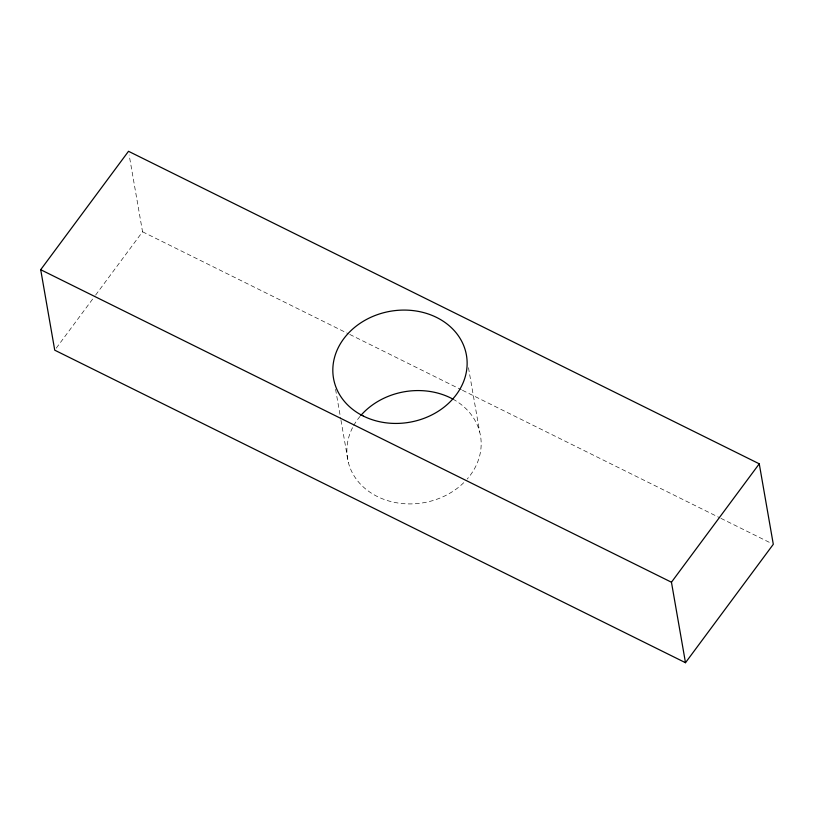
<?xml version="1.0" encoding="UTF-8"?>
<svg xmlns="http://www.w3.org/2000/svg" width="814" height="814" viewBox="0 0 814 814"><rect width="100%" height="100%" fill="white"/><g stroke="black" fill="none" stroke-linecap="round" stroke-linejoin="round"><path stroke-width="0.61" stroke-dasharray="4.07 3.05" d="M56.258 348.138L94.862 296.082M95.625 295.065L142.552 231.776L129.151 155.006M142.552 231.776L348.626 333.882M349.766 334.442L461.345 389.733M462.484 390.293L719.79 517.785M720.929 518.345L771.021 543.172M468.477 367.704L479.711 432.081M335.582 389.346L340.771 419.057M340.985 420.299L348.331 462.393M452.828 399.064A67.46 56.319 -9.9 0 1 467.226 479.008M463.736 482.702A67.46 56.319 -9.9 0 1 376.872 496.296A67.46 56.319 -9.9 0 1 353.123 426.546M353.714 425.488A67.46 56.319 -9.9 0 1 360.012 416.422"/><path stroke-width="1.22" d="M40.7 269.699L128.51 151.292L759.259 463.817L773.3 544.301L685.49 662.708L54.742 350.183L40.7 269.699L671.448 582.224L685.49 662.708M671.448 582.224L759.259 463.817M360.826 415.466A67.46 56.319 -9.9 0 1 452.828 399.064M363.39 416.096A67.46 56.319 -9.9 0 0 467.043 366.259A67.46 56.319 -9.9 0 0 369.495 317.928A67.46 56.319 -9.9 0 0 363.39 416.096"/></g></svg>
